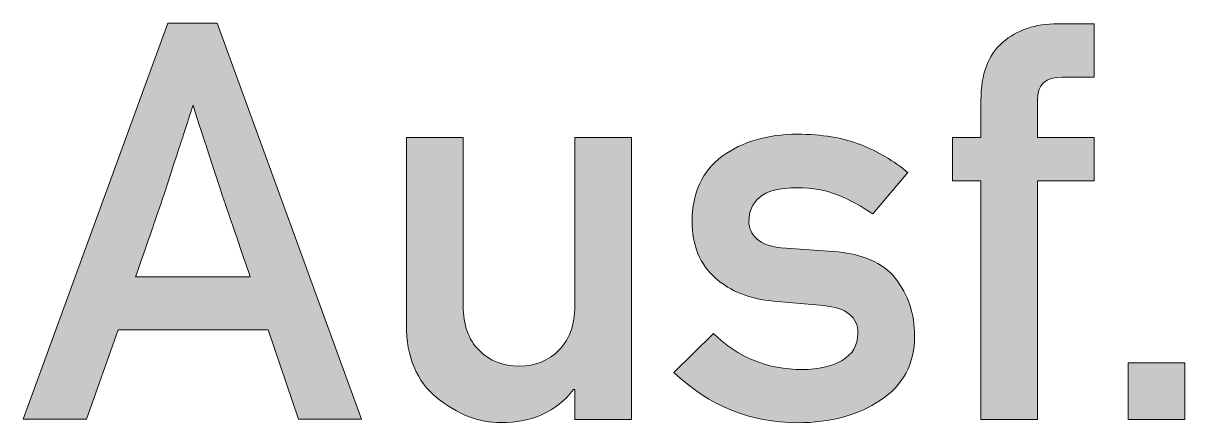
# Model space of a CAD drawing. Header units: inches. Extents: x 247 to 2765, y -1897 to -1110.
# Drawn here: x 1855.62 to 1872.96, y -1595.53 to -1589.56 of the extents above; entities that cross this region are included whole.
import ezdxf

# ---------------------------------------------------------------- set-up
doc = ezdxf.new("R2010")
doc.units = ezdxf.units.IN
doc.header["$MEASUREMENT"] = 0
doc.layers.add('Layer 1', color=7, linetype='Continuous')

# ---------------------------------------------------------------- blocks, each defined once
blk = doc.blocks.new('block 268')
at = {"layer": 'Layer 1', "true_color": 0x010101}
h = blk.add_hatch(color=18, dxfattribs=at)
h.dxf.hatch_style = 2
h.paths.add_polyline_path([(1855.618, -1595.473), (1857.775, -1589.561), (1858.513, -1589.561), (1860.67, -1595.473), (1859.729, -1595.473), (1859.275, -1594.139), (1857.034, -1594.139), (1856.563, -1595.473)])
edge = h.paths.add_edge_path()
edge.add_spline(control_points=[(1857.296, -1593.348), (1857.296, -1593.348), (1859.007, -1593.348), (1859.007, -1593.348), (1858.883, -1592.983), (1858.785, -1592.696), (1858.714, -1592.49), (1858.643, -1592.283), (1858.579, -1592.1), (1858.528, -1591.939), (1858.476, -1591.78), (1858.421, -1591.618), (1858.368, -1591.453), (1858.314, -1591.288), (1858.242, -1591.064), (1858.153, -1590.784), (1858.059, -1591.076), (1857.984, -1591.31), (1857.926, -1591.483), (1857.868, -1591.658), (1857.814, -1591.826), (1857.761, -1591.989), (1857.708, -1592.151), (1857.648, -1592.332), (1857.578, -1592.532), (1857.509, -1592.733), (1857.415, -1593.005), (1857.296, -1593.348)], knot_values=[0, 0, 0, 0, 1, 1, 1, 2, 2, 2, 3, 3, 3, 4, 4, 4, 5, 5, 5, 6, 6, 6, 7, 7, 7, 8, 8, 8, 9, 9, 9, 9], degree=3, periodic=1)
h = blk.add_hatch(color=18, dxfattribs=at)
h.dxf.hatch_style = 2
edge = h.paths.add_edge_path()
edge.add_spline(control_points=[(1869.917, -1595.476), (1869.917, -1595.476), (1869.917, -1591.916), (1869.917, -1591.916), (1869.917, -1591.916), (1869.491, -1591.916), (1869.491, -1591.916), (1869.491, -1591.916), (1869.491, -1591.267), (1869.491, -1591.267), (1869.491, -1591.267), (1869.917, -1591.267), (1869.917, -1591.267), (1869.917, -1591.267), (1869.917, -1590.712), (1869.917, -1590.712), (1869.917, -1590.32), (1870.025, -1590.031), (1870.241, -1589.846), (1870.456, -1589.661), (1870.73, -1589.568), (1871.059, -1589.568), (1871.059, -1589.568), (1871.607, -1589.568), (1871.607, -1589.568), (1871.607, -1589.568), (1871.607, -1590.364), (1871.607, -1590.364), (1871.607, -1590.364), (1871.13, -1590.364), (1871.13, -1590.364), (1870.883, -1590.364), (1870.76, -1590.479), (1870.76, -1590.711), (1870.76, -1590.711), (1870.76, -1591.267), (1870.76, -1591.267), (1870.76, -1591.267), (1871.607, -1591.267), (1871.607, -1591.267), (1871.607, -1591.267), (1871.607, -1591.916), (1871.607, -1591.916), (1871.607, -1591.916), (1870.76, -1591.916), (1870.76, -1591.916), (1870.76, -1591.916), (1870.76, -1595.476), (1870.76, -1595.476), (1870.76, -1595.476), (1869.917, -1595.476), (1869.917, -1595.476), (1869.917, -1595.476), (1869.917, -1595.476), (1869.917, -1595.476)], knot_values=[0, 0, 0, 0, 1, 1, 1, 2, 2, 2, 3, 3, 3, 4, 4, 4, 5, 5, 5, 6, 6, 6, 7, 7, 7, 8, 8, 8, 9, 9, 9, 10, 10, 10, 11, 11, 11, 12, 12, 12, 13, 13, 13, 14, 14, 14, 15, 15, 15, 16, 16, 16, 17, 17, 17, 18, 18, 18, 18], degree=3, periodic=1)
h = blk.add_hatch(color=18, dxfattribs=at)
h.dxf.hatch_style = 2
edge = h.paths.add_edge_path()
edge.add_spline(control_points=[(1861.339, -1594.065), (1861.339, -1594.065), (1861.339, -1591.267), (1861.339, -1591.267), (1861.339, -1591.267), (1862.186, -1591.267), (1862.186, -1591.267), (1862.186, -1591.267), (1862.186, -1593.777), (1862.186, -1593.777), (1862.186, -1594.064), (1862.265, -1594.284), (1862.423, -1594.444), (1862.581, -1594.603), (1862.782, -1594.681), (1863.025, -1594.681), (1863.261, -1594.681), (1863.458, -1594.602), (1863.616, -1594.444), (1863.773, -1594.286), (1863.853, -1594.064), (1863.853, -1593.777), (1863.853, -1593.777), (1863.853, -1591.267), (1863.853, -1591.267), (1863.853, -1591.267), (1864.7, -1591.267), (1864.7, -1591.267), (1864.7, -1591.267), (1864.7, -1595.476), (1864.7, -1595.476), (1864.7, -1595.476), (1863.853, -1595.476), (1863.853, -1595.476), (1863.853, -1595.476), (1863.853, -1595.03), (1863.853, -1595.03), (1863.853, -1595.03), (1863.836, -1595.03), (1863.836, -1595.03), (1863.574, -1595.36), (1863.212, -1595.524), (1862.75, -1595.524), (1862.419, -1595.524), (1862.099, -1595.399), (1861.795, -1595.152), (1861.491, -1594.907), (1861.339, -1594.545), (1861.339, -1594.065)], knot_values=[0, 0, 0, 0, 1, 1, 1, 2, 2, 2, 3, 3, 3, 4, 4, 4, 5, 5, 5, 6, 6, 6, 7, 7, 7, 8, 8, 8, 9, 9, 9, 10, 10, 10, 11, 11, 11, 12, 12, 12, 13, 13, 13, 14, 14, 14, 15, 15, 15, 16, 16, 16, 16], degree=3, periodic=1)
h = blk.add_hatch(color=18, dxfattribs=at)
h.dxf.hatch_style = 2
edge = h.paths.add_edge_path()
edge.add_spline(control_points=[(1865.33, -1594.776), (1865.33, -1594.776), (1865.922, -1594.192), (1865.922, -1594.192), (1866.29, -1594.552), (1866.732, -1594.731), (1867.249, -1594.731), (1867.49, -1594.731), (1867.688, -1594.686), (1867.844, -1594.594), (1868, -1594.504), (1868.08, -1594.37), (1868.08, -1594.191), (1868.08, -1593.945), (1867.908, -1593.807), (1867.565, -1593.777), (1867.565, -1593.777), (1866.819, -1593.708), (1866.819, -1593.708), (1866.47, -1593.682), (1866.179, -1593.567), (1865.951, -1593.363), (1865.721, -1593.16), (1865.605, -1592.878), (1865.605, -1592.516), (1865.605, -1592.09), (1865.756, -1591.766), (1866.055, -1591.547), (1866.355, -1591.328), (1866.728, -1591.218), (1867.174, -1591.218), (1867.542, -1591.218), (1867.858, -1591.27), (1868.119, -1591.373), (1868.381, -1591.477), (1868.616, -1591.616), (1868.825, -1591.79), (1868.825, -1591.79), (1868.303, -1592.407), (1868.303, -1592.407), (1868.134, -1592.293), (1867.962, -1592.199), (1867.783, -1592.126), (1867.604, -1592.054), (1867.402, -1592.017), (1867.174, -1592.017), (1866.903, -1592.017), (1866.716, -1592.064), (1866.61, -1592.16), (1866.503, -1592.256), (1866.452, -1592.377), (1866.452, -1592.522), (1866.452, -1592.615), (1866.49, -1592.7), (1866.57, -1592.779), (1866.649, -1592.857), (1866.795, -1592.904), (1867.007, -1592.92), (1867.007, -1592.92), (1867.705, -1592.969), (1867.705, -1592.969), (1868.14, -1592.998), (1868.453, -1593.133), (1868.642, -1593.373), (1868.831, -1593.613), (1868.926, -1593.898), (1868.926, -1594.231), (1868.926, -1594.645), (1868.757, -1594.964), (1868.419, -1595.188), (1868.081, -1595.413), (1867.669, -1595.525), (1867.182, -1595.525), (1866.482, -1595.526), (1865.864, -1595.276), (1865.33, -1594.776)], knot_values=[0, 0, 0, 0, 1, 1, 1, 2, 2, 2, 3, 3, 3, 4, 4, 4, 5, 5, 5, 6, 6, 6, 7, 7, 7, 8, 8, 8, 9, 9, 9, 10, 10, 10, 11, 11, 11, 12, 12, 12, 13, 13, 13, 14, 14, 14, 15, 15, 15, 16, 16, 16, 17, 17, 17, 18, 18, 18, 19, 19, 19, 20, 20, 20, 21, 21, 21, 22, 22, 22, 23, 23, 23, 24, 24, 24, 25, 25, 25, 25], degree=3, periodic=1)
h = blk.add_hatch(color=18, dxfattribs=at)
h.dxf.hatch_style = 2
h.paths.add_polyline_path([(1872.113, -1595.476), (1872.113, -1594.633), (1872.96, -1594.633), (1872.96, -1595.476)])
at = {"layer": 'Layer 1', "lineweight": 0}
for points in [[(1855.618, -1595.473), (1857.775, -1589.561), (1858.513, -1589.561), (1860.67, -1595.473), (1859.729, -1595.473), (1859.275, -1594.139), (1857.034, -1594.139), (1856.563, -1595.473), (1855.618, -1595.473)], [(1872.113, -1595.476), (1872.113, -1594.633), (1872.96, -1594.633), (1872.96, -1595.476), (1872.113, -1595.476)]]:
    blk.add_lwpolyline(points, dxfattribs=at)
for points, knots in [([(1869.917, -1595.476), (1869.917, -1595.476), (1869.917, -1591.916), (1869.917, -1591.916), (1869.917, -1591.916), (1869.491, -1591.916), (1869.491, -1591.916), (1869.491, -1591.916), (1869.491, -1591.267), (1869.491, -1591.267), (1869.491, -1591.267), (1869.917, -1591.267), (1869.917, -1591.267), (1869.917, -1591.267), (1869.917, -1590.712), (1869.917, -1590.712), (1869.917, -1590.32), (1870.025, -1590.031), (1870.241, -1589.846), (1870.456, -1589.661), (1870.73, -1589.568), (1871.059, -1589.568), (1871.059, -1589.568), (1871.607, -1589.568), (1871.607, -1589.568), (1871.607, -1589.568), (1871.607, -1590.364), (1871.607, -1590.364), (1871.607, -1590.364), (1871.13, -1590.364), (1871.13, -1590.364), (1870.883, -1590.364), (1870.76, -1590.479), (1870.76, -1590.711), (1870.76, -1590.711), (1870.76, -1591.267), (1870.76, -1591.267), (1870.76, -1591.267), (1871.607, -1591.267), (1871.607, -1591.267), (1871.607, -1591.267), (1871.607, -1591.916), (1871.607, -1591.916), (1871.607, -1591.916), (1870.76, -1591.916), (1870.76, -1591.916), (1870.76, -1591.916), (1870.76, -1595.476), (1870.76, -1595.476), (1870.76, -1595.476), (1869.917, -1595.476), (1869.917, -1595.476), (1869.917, -1595.476), (1869.917, -1595.476), (1869.917, -1595.476)], [0, 0, 0, 0, 1, 1, 1, 2, 2, 2, 3, 3, 3, 4, 4, 4, 5, 5, 5, 6, 6, 6, 7, 7, 7, 8, 8, 8, 9, 9, 9, 10, 10, 10, 11, 11, 11, 12, 12, 12, 13, 13, 13, 14, 14, 14, 15, 15, 15, 16, 16, 16, 17, 17, 17, 18, 18, 18, 18]), ([(1857.296, -1593.348), (1857.296, -1593.348), (1859.007, -1593.348), (1859.007, -1593.348), (1858.883, -1592.983), (1858.785, -1592.696), (1858.714, -1592.49), (1858.643, -1592.283), (1858.579, -1592.1), (1858.528, -1591.939), (1858.476, -1591.78), (1858.421, -1591.618), (1858.368, -1591.453), (1858.314, -1591.288), (1858.242, -1591.064), (1858.153, -1590.784), (1858.059, -1591.076), (1857.984, -1591.31), (1857.926, -1591.483), (1857.868, -1591.658), (1857.814, -1591.826), (1857.761, -1591.989), (1857.708, -1592.151), (1857.648, -1592.332), (1857.578, -1592.532), (1857.509, -1592.733), (1857.415, -1593.005), (1857.296, -1593.348)], [0, 0, 0, 0, 1, 1, 1, 2, 2, 2, 3, 3, 3, 4, 4, 4, 5, 5, 5, 6, 6, 6, 7, 7, 7, 8, 8, 8, 9, 9, 9, 9]), ([(1861.339, -1594.065), (1861.339, -1594.065), (1861.339, -1591.267), (1861.339, -1591.267), (1861.339, -1591.267), (1862.186, -1591.267), (1862.186, -1591.267), (1862.186, -1591.267), (1862.186, -1593.777), (1862.186, -1593.777), (1862.186, -1594.064), (1862.265, -1594.284), (1862.423, -1594.444), (1862.581, -1594.603), (1862.782, -1594.681), (1863.025, -1594.681), (1863.261, -1594.681), (1863.458, -1594.602), (1863.616, -1594.444), (1863.773, -1594.286), (1863.853, -1594.064), (1863.853, -1593.777), (1863.853, -1593.777), (1863.853, -1591.267), (1863.853, -1591.267), (1863.853, -1591.267), (1864.7, -1591.267), (1864.7, -1591.267), (1864.7, -1591.267), (1864.7, -1595.476), (1864.7, -1595.476), (1864.7, -1595.476), (1863.853, -1595.476), (1863.853, -1595.476), (1863.853, -1595.476), (1863.853, -1595.03), (1863.853, -1595.03), (1863.853, -1595.03), (1863.836, -1595.03), (1863.836, -1595.03), (1863.574, -1595.36), (1863.212, -1595.524), (1862.75, -1595.524), (1862.419, -1595.524), (1862.099, -1595.399), (1861.795, -1595.152), (1861.491, -1594.907), (1861.339, -1594.545), (1861.339, -1594.065)], [0, 0, 0, 0, 1, 1, 1, 2, 2, 2, 3, 3, 3, 4, 4, 4, 5, 5, 5, 6, 6, 6, 7, 7, 7, 8, 8, 8, 9, 9, 9, 10, 10, 10, 11, 11, 11, 12, 12, 12, 13, 13, 13, 14, 14, 14, 15, 15, 15, 16, 16, 16, 16]), ([(1865.33, -1594.776), (1865.33, -1594.776), (1865.922, -1594.192), (1865.922, -1594.192), (1866.29, -1594.552), (1866.732, -1594.731), (1867.249, -1594.731), (1867.49, -1594.731), (1867.688, -1594.686), (1867.844, -1594.594), (1868, -1594.504), (1868.08, -1594.37), (1868.08, -1594.191), (1868.08, -1593.945), (1867.908, -1593.807), (1867.565, -1593.777), (1867.565, -1593.777), (1866.819, -1593.708), (1866.819, -1593.708), (1866.47, -1593.682), (1866.179, -1593.567), (1865.951, -1593.363), (1865.721, -1593.16), (1865.605, -1592.878), (1865.605, -1592.516), (1865.605, -1592.09), (1865.756, -1591.766), (1866.055, -1591.547), (1866.355, -1591.328), (1866.728, -1591.218), (1867.174, -1591.218), (1867.542, -1591.218), (1867.858, -1591.27), (1868.119, -1591.373), (1868.381, -1591.477), (1868.616, -1591.616), (1868.825, -1591.79), (1868.825, -1591.79), (1868.303, -1592.407), (1868.303, -1592.407), (1868.134, -1592.293), (1867.962, -1592.199), (1867.783, -1592.126), (1867.604, -1592.054), (1867.402, -1592.017), (1867.174, -1592.017), (1866.903, -1592.017), (1866.716, -1592.064), (1866.61, -1592.16), (1866.503, -1592.256), (1866.452, -1592.377), (1866.452, -1592.522), (1866.452, -1592.615), (1866.49, -1592.7), (1866.57, -1592.779), (1866.649, -1592.857), (1866.795, -1592.904), (1867.007, -1592.92), (1867.007, -1592.92), (1867.705, -1592.969), (1867.705, -1592.969), (1868.14, -1592.998), (1868.453, -1593.133), (1868.642, -1593.373), (1868.831, -1593.613), (1868.926, -1593.898), (1868.926, -1594.231), (1868.926, -1594.645), (1868.757, -1594.964), (1868.419, -1595.188), (1868.081, -1595.413), (1867.669, -1595.525), (1867.182, -1595.525), (1866.482, -1595.526), (1865.864, -1595.276), (1865.33, -1594.776)], [0, 0, 0, 0, 1, 1, 1, 2, 2, 2, 3, 3, 3, 4, 4, 4, 5, 5, 5, 6, 6, 6, 7, 7, 7, 8, 8, 8, 9, 9, 9, 10, 10, 10, 11, 11, 11, 12, 12, 12, 13, 13, 13, 14, 14, 14, 15, 15, 15, 16, 16, 16, 17, 17, 17, 18, 18, 18, 19, 19, 19, 20, 20, 20, 21, 21, 21, 22, 22, 22, 23, 23, 23, 24, 24, 24, 25, 25, 25, 25])]:
    blk.add_open_spline(points, degree=3, knots=knots, dxfattribs=at)
blk = doc.blocks.new('block 265')
at = {"layer": 'Layer 1'}
blk.add_blockref('block 268', (0, 0), dxfattribs=at)

msp = doc.modelspace()

# ---------------------------------------------------------------- block references
at = {"layer": 'Layer 1'}
msp.add_blockref('block 265', (0, 0), dxfattribs=at)

doc.saveas('drawing.dxf')
